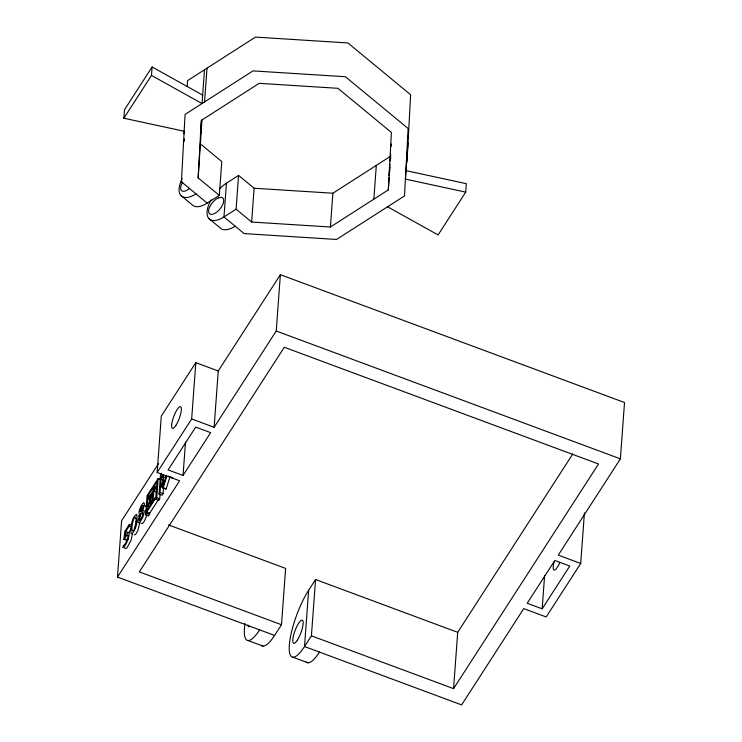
<?xml version="1.0" encoding="UTF-8"?>
<svg xmlns="http://www.w3.org/2000/svg" width="742" height="742" viewBox="0 0 742 742"><rect width="100%" height="100%" fill="white"/><g stroke="black" fill="none" stroke-linecap="round" stroke-linejoin="round"><path stroke-width="1.11" d="M132.28 534.11L131.084 540.343L127.114 547.55L126.103 548.551L123.107 547.438L123.246 545.583C127.401 543.775 130.954 527.543 124.433 539.1L123.877 539.406L124.786 531.43L129.349 524.362L131.343 525.104M184.276 141.165L184.396 138.875M187.253 86.239L187.559 80.628L255.48 37.1L347.877 42.943L410.632 94.735L406.978 162.127M180.927 195.498L192.104 204.727A24.746 11.807 -50.5 0 0 207.203 203.104L219.307 195.35L198.16 177.885L201.267 120.436L259.162 83.336L337.925 88.307L391.414 132.456L388.298 189.906L330.403 227.015L251.649 222.034L236.086 209.188L238.562 175.4L254.126 188.245L332.889 193.217L390.784 156.117M198.16 177.885L201.926 120.278M184.164 131.251L123.868 118.21L124.489 109.76L152.101 66.975L202.649 95.106M123.868 118.21L151.479 75.415L152.101 66.975M168.434 524.882L285.624 568.409L281.496 624.727L274.586 635.43L117.477 577.072L121.614 520.754L158.64 463.37M123.107 547.438C127.596 545.565 133.235 523.333 125.11 536.522L125.704 531.597L129.219 526.152L129.349 524.362M145.627 514.865L146.777 512.017L155.755 498.086L155.672 499.292L158.658 500.405L158.751 499.199L149.763 513.13L148.623 515.968L145.627 514.865L147.037 495.712L158.129 478.507L161.125 479.62M147.973 495.712L146.897 510.375L155.876 496.454L156.952 481.79L147.973 495.712L149.967 496.454M150.645 499.904L148.65 499.162L148.771 497.52L152.954 491.056L153.158 488.208L154.215 486.567L156.21 487.308M154.215 486.567L154.002 489.414L155.755 486.715L155.635 488.347L153.891 491.056L152.982 499.83L150.403 504.013L150.357 502.705L152.203 499.885L152.806 493.04L148.307 506.424L147.844 505.775L151.98 494.005L148.65 499.162M117.477 577.072L179.601 480.779L157.156 472.45L161.292 416.132L195.805 362.643L218.25 370.972L214.113 427.29L191.668 418.961L195.805 362.643M155.672 499.292L156.729 497.659L158.129 478.507M184.025 133.736L184.192 131.482M163.528 487.123L163.045 493.69L162.034 495.248L159.048 494.135L160.458 474.908L161.58 473.164M159.048 494.135L160.049 492.586L161.339 475.075L163.333 475.817M158.658 500.405L159.715 498.772L160.049 494.265M204.514 69.767L202.028 103.555L151.479 75.415M200.488 134.784L201.564 120.139M204.542 101.942L207.027 68.153M183.051 475.437L210.663 432.642L195.693 427.123L168.091 469.918L183.051 475.437L185.5 442.102M219.307 195.35L221.793 161.552L200.637 144.096M238.562 175.4L226.458 183.153L223.982 216.942L244.174 233.609L336.571 239.453L404.492 195.925L408.146 128.524L345.392 76.732L252.994 70.889L185.073 114.416L181.419 181.818L207.203 203.104M251.649 222.034L254.126 188.245M214.113 427.29L276.237 331.006L280.374 274.688L624.523 402.526L620.386 458.844L558.262 555.127L580.708 563.466L546.195 616.954L523.75 608.616L461.626 704.9L304.517 646.542A41.246 10.444 -69.6 0 1 289.324 645.123A41.246 10.444 -69.6 0 1 308.653 590.224L315.554 579.53L457.703 632.323L453.566 688.641L311.417 635.848L315.554 579.53M330.403 227.015L332.889 193.217M308.653 590.224L304.517 646.542L311.417 635.848M373.847 199.171L376.324 165.383M389.077 175.566L389.902 164.297M390.153 160.921L390.654 154.16M391.229 146.276L391.396 144.022M388.298 189.906L389.207 177.514M389.457 174.138L389.958 167.377M390.45 160.624L390.7 157.239M408.026 142.816L405.41 179.091L465.707 192.132L466.328 183.682L406.032 170.651M542.17 608.82L569.773 566.035L554.812 560.479L527.2 603.265L542.17 608.82L544.609 575.495M580.708 563.466L584.418 512.889M135.09 528.174L136.166 521.607M139.867 522.377L137.817 530.66L135.628 534.416L134.191 534.871M139.468 518.129L139.579 520.587L142.371 516.246L142.631 512.481L141.212 513.288L139.468 518.129L141.462 518.871M144.226 505.599C145.395 496.481 137.168 511.692 139.301 514.169L140.284 514.067C133.356 531.699 144.987 518.361 144.096 510.57L142.445 510.644L144.226 505.599L146.22 506.341M140.192 510.774C141.518 503.15 145.441 504.198 141.518 511.359L140.488 511.943L140.192 510.774L142.186 511.516M166.764 476.42L163.11 487.921L162.47 487.679L164.427 482.198A18.374 4.656 -69.6 0 0 166.171 475.316M169.76 477.533L166.106 489.024L165.466 488.793M162.869 474.63L161.812 478.85L162.609 479.443L162.674 481.864L160.912 485.277L160.995 486.761L163.982 487.874M160.995 486.761C162.934 484.099 165.067 479.694 163.045 476.707L163.555 474.695M166.542 475.808L166.032 477.82L163.045 476.707M146.814 514.967C146.137 517.211 143.299 525.744 141.073 523.175M146.174 510.014L145.432 511.757L146.712 511.247M127.754 539.619L128.162 538.915M218.25 370.972L280.374 274.688M157.156 472.45L191.668 418.961M128.691 532.71L131.622 528.174M465.707 192.132L438.095 234.926L387.537 206.786M457.703 632.323L572.694 454.095M453.566 688.641L598.525 463.982L284.297 347.265L139.338 571.924L281.496 624.727M138.262 516.191L139.348 515.467L139.969 516.349M236.086 209.188L223.982 216.942A24.746 11.807 -50.5 0 1 208.548 218.176A24.746 11.807 -50.5 0 1 211.062 199.895M276.237 331.006L620.386 458.844M162.47 487.679L166.106 489.024M160.049 492.586L163.045 493.69M153.891 491.056L156.877 492.169M156.729 497.659L159.715 498.772M141.24 507.296L143.234 508.029M140.72 508.474L142.714 509.216M140.359 509.652L142.362 510.394M146.777 512.017L149.763 513.13M146.684 513.223L149.68 514.336M141.212 513.288L143.215 514.03M129.219 526.152L131.213 526.894M125.704 531.597L127.698 532.339M124.433 539.1L127.42 540.213L123.877 539.406M248.032 640.532L262.993 646.087M292.923 657.208L307.884 662.764M208.882 218.575L220.059 227.803A24.746 11.807 -50.5 0 0 235.158 226.171M171.319 477.273L172.997 478.117L168.332 476.16M319.477 652.097A41.246 10.444 -69.6 0 1 306.223 661.994M259.626 629.865A41.246 10.444 -69.6 0 1 245.008 623.503M274.586 635.43A41.246 10.444 -69.6 0 1 261.332 645.327M249.943 626.406A12.373 3.135 -69.6 0 1 247.902 625.014M196.027 193.875A24.746 11.807 -50.5 0 1 182.161 178.609M189.646 188.338A10.314 4.925 -50.5 0 1 181.53 190.666A10.314 4.925 -50.5 0 1 182.727 181.985M219.419 188.895A24.746 11.807 -50.5 0 1 226.458 183.153M559.95 562.353A11.547 2.922 -69.6 0 1 554.209 570.134A11.547 2.922 -69.6 0 1 554.144 561.815M135.944 518.612C136.853 519.465 133.727 536.086 131.993 529.732C131.139 528.87 134.098 512.407 135.944 518.612M130.88 528.953L130.954 533.108L132.039 533.869C136.398 528.731 137.734 521.107 136.723 514.605L136.361 514.354C132.132 517.647 131.455 523.917 130.88 528.953M218.315 197.929L216.358 199.023A10.314 4.925 -50.5 0 0 208.66 210.051A10.314 4.925 -50.5 0 0 213.974 213.798L215.931 212.713A10.314 4.925 -50.5 0 0 223.63 201.685A10.314 4.925 -50.5 0 0 218.315 197.929M297.338 640.207A12.373 3.135 -69.6 0 0 302.745 620.581A12.373 3.135 -69.6 0 0 293.786 634.475A12.373 3.135 -69.6 0 0 297.338 640.207M175.9 425.426A11.547 2.922 -69.6 0 0 180.955 407.117A11.547 2.922 -69.6 0 0 172.589 420.083A11.547 2.922 -69.6 0 0 175.9 425.426"/></g></svg>
